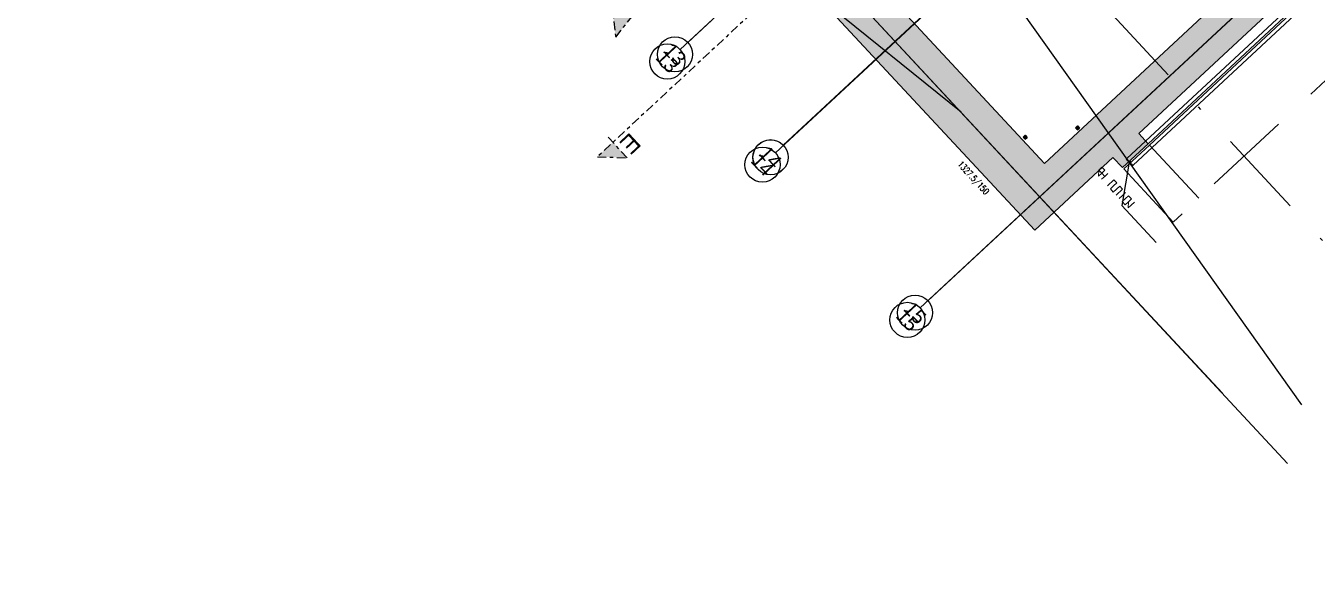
# Model space of a CAD drawing. Header units: inches. Extents: x 400392 to 401495, y 4543971 to 4544133.
# Drawn here: x 400469.48 to 400506.27, y 4543971.04 to 4543987.08 of the extents above; entities that cross this region are included whole.
import ezdxf
from ezdxf.enums import TextEntityAlignment as Align

# ---------------------------------------------------------------- set-up
doc = ezdxf.new("R2010")
doc.units = ezdxf.units.IN
doc.header["$MEASUREMENT"] = 0
for name, pattern in [('AKS', [3, 2.5, -0.25, 0, -0.25]), ('CENTER', [2, 1.25, -0.25, 0.25, -0.25]), ('DASHDOT2', [0.5, 0.25, -0.125, 0, -0.125]), ('HIDDEN', [0.375, 0.25, -0.125]), ('UUC-ST-KAL-I05-101-U-000$0$ACAD_ISO05W100', [33, 24, -3, 0, -3, 0, -3])]:
    doc.linetypes.add(name, pattern=pattern)
doc.layers.add('A-DETL-GENF', color=92, linetype='Continuous', lineweight=9)
for name, color, linetype in [('aks prota', 2, 'AKS'), ('caks prota', 4, 'Continuous'), ('kesit tarama prota', 252, 'Continuous'), ('kiriş prota', 6, 'Continuous'), ('kolon tarama prota', 252, 'Continuous'), ('lperde prota', 4, 'Continuous'), ('not çizgisi prota', 4, 'Continuous'), ('perde prota', 1, 'Continuous'), ('PRT-AL-TUNEL_EKSENI', 14, 'DASHDOT2'), ('skesit prota', 7, 'Continuous'), ('st-s_level (kot)', 6, 'Continuous'), ('st_s_ölçü', 4, 'Continuous'), ('taks prota', 7, 'Continuous'), ('tkesit prota', 7, 'Continuous'), ('UUC-ST-KAL-I05-101-U-000$0$st_s_su tutucu', 2, 'Continuous')]:
    doc.layers.add(name, color=color, linetype=linetype)
doc.styles.add('Arial', font='Arial.ttf')
doc.styles.add('OLCU', font='romanstw.shx')
doc.styles.add('TAKS', font='Arial Unicode.ttf')
doc.styles.add('tkolon', font='romanstw.shx')
doc.dimstyles.new('1-50', dxfattribs={"dimtxt": 10, "dimasz": 4, "dimexe": 4, "dimexo": 8, "dimgap": 4, "dimtad": 1, "dimdec": 1, "dimrnd": 0.05, "dimzin": 9, "dimdsep": 46, "dimtxsty": 'OLCU', "dimblk1": 'OBLIQUE', "dimblk2": 'OBLIQUE', "dimsah": 1, "dimcen": 2, "dimdle": 4, "dimclrd": 4, "dimclre": 4, "dimclrt": 3, "dimadec": 1, "dimazin": 0, "dimtfac": 1, "dimtdec": 1, "dimtix": 1, "dimtmove": 2, "dimatfit": 3, "dimldrblk": 'OBLIQUE', "dimfxl": 1, "dimtvp": 1, "dimtolj": 1, "dimtzin": 1, "dimarcsym": 0})

# ---------------------------------------------------------------- blocks, each defined once
blk = doc.blocks.new('+24.06 mekanik')
at = {"layer": 'kolon tarama prota', "color": 253}
for p, q in [((118854.2153030196, 188101.5362210548), (118789.4939434696, 188054.5134008714)), ((118789.4939434696, 188054.5134008714), (118854.2153030196, 188101.5362210548)), ((118789.4939434696, 188054.5134008714), (118836.516763653, 187989.7920413214)), ((118836.516763653, 187989.7920413214), (118789.4939434696, 188054.5134008714)), ((118789.4939434696, 188054.5134008714), (118789.4939434696, 188054.5134008714)), ((118816.8565382761, 188031.1311104624), (118812.495907862, 188027.9629270177)), ((118812.495907862, 188027.9629270177), (118816.8565382761, 188031.1311104624)), ((118812.495907862, 188027.9629270177), (118812.495907862, 188027.9629270177)), ((118816.8565382761, 188031.1311104624), (118816.8565382761, 188031.1311104624)), ((118818.3737603849, 188019.8727570739), (118822.734390799, 188023.0409405187)), ((118822.734390799, 188023.0409405187), (118818.3737603849, 188019.8727570739)), ((118819.5746592221, 188072.6564041395), (118822.7428426669, 188068.2957737254)), ((118822.7428426669, 188068.2957737254), (118819.5746592221, 188072.6564041395)), ((118819.5746592221, 188072.6564041395), (118819.5746592221, 188072.6564041395)), ((118826.7605603448, 188038.3268036936), (118822.335161016, 188035.1115628779)), ((118822.335161016, 188035.1115628779), (118826.7605603448, 188038.3268036936)), ((118822.335161016, 188035.1115628779), (118822.335161016, 188035.1115628779)), ((118822.734390799, 188023.0409405187), (118822.734390799, 188023.0409405187)), ((118822.7428426669, 188068.2957737254), (118822.7428426669, 188068.2957737254)), ((118826.7232950823, 188062.8171509855), (118829.938535898, 188058.3917516567)), ((118829.938535898, 188058.3917516567), (118826.7232950823, 188062.8171509855)), ((118826.7232950823, 188062.8171509855), (118826.7232950823, 188062.8171509855)), ((118826.7605603448, 188038.3268036936), (118826.7605603448, 188038.3268036936)), ((118830.8330126106, 188074.1736262483), (118827.6648291659, 188078.5342566624)), ((118827.6648291659, 188078.5342566624), (118830.8330126106, 188074.1736262483)), ((118827.6648291659, 188078.5342566624), (118827.6648291659, 188078.5342566624)), ((118828.2130135389, 188027.0213929341), (118832.6384128677, 188030.2366337499)), ((118832.6384128677, 188030.2366337499), (118828.2130135389, 188027.0213929341)), ((118828.2130135389, 188027.0213929341), (118828.2130135389, 188027.0213929341)), ((118829.938535898, 188058.3917516567), (118829.938535898, 188058.3917516567)), ((118830.8330126106, 188074.1736262483), (118830.8330126106, 188074.1736262483)), ((118837.3747975643, 188046.038498436), (118832.427389392, 188042.4439959954)), ((118832.427389392, 188042.4439959954), (118837.3747975643, 188046.038498436)), ((118832.427389392, 188042.4439959954), (118832.427389392, 188042.4439959954)), ((118832.6384128677, 188030.2366337499), (118832.6384128677, 188030.2366337499)), ((118834.0557281998, 188052.7249226095), (118837.6502306404, 188047.7775144372)), ((118837.6502306404, 188047.7775144372), (118834.0557281998, 188052.7249226095)), ((118834.0557281998, 188052.7249226095), (118834.0557281998, 188052.7249226095)), ((118838.0287058418, 188064.2696041797), (118834.813465026, 188068.6950035084)), ((118834.813465026, 188068.6950035084), (118838.0287058418, 188064.2696041797)), ((118834.813465026, 188068.6950035084), (118834.813465026, 188068.6950035084)), ((118836.516763653, 187989.7920413214), (118901.238123203, 188036.8148615048)), ((118901.238123203, 188036.8148615048), (118836.516763653, 187989.7920413214)), ((118837.3747975643, 188046.038498436), (118837.3747975643, 188046.038498436)), ((118837.6502306404, 188047.7775144372), (118837.6502306404, 188047.7775144372)), ((118838.0287058418, 188064.2696041797), (118838.0287058418, 188064.2696041797)), ((118838.3052419149, 188034.3538260516), (118843.2526500872, 188037.9483284922)), ((118843.2526500872, 188037.9483284922), (118838.3052419149, 188034.3538260516)), ((118838.3052419149, 188034.3538260516), (118838.3052419149, 188034.3538260516)), ((118845.7404005841, 188053.6553669601), (118842.1458981435, 188058.6027751325)), ((118842.1458981435, 188058.6027751325), (118845.7404005841, 188053.6553669601)), ((118842.1458981435, 188058.6027751325), (118842.1458981435, 188058.6027751325)), ((118843.2526500872, 188037.9483284922), (118843.2526500872, 188037.9483284922)), ((118844.9916660885, 188037.6728954161), (118848.5861685291, 188032.7254872438)), ((118848.5861685291, 188032.7254872438), (118844.9916660885, 188037.6728954161)), ((118844.9916660885, 188037.6728954161), (118844.9916660885, 188037.6728954161)), ((118845.7404005841, 188053.6553669601), (118845.7404005841, 188053.6553669601)), ((118852.4268247577, 188056.9744363246), (118847.4794165854, 188053.379933884)), ((118847.4794165854, 188053.379933884), (118852.4268247577, 188056.9744363246)), ((118847.4794165854, 188053.379933884), (118847.4794165854, 188053.379933884)), ((118848.5861685291, 188032.7254872438), (118848.5861685291, 188032.7254872438)), ((118852.4268247577, 188056.9744363246), (118852.4268247577, 188056.9744363246)), ((118852.7033608308, 188027.0586581966), (118855.9186016466, 188022.6332588678)), ((118855.9186016466, 188022.6332588678), (118852.7033608308, 188027.0586581966)), ((118852.7033608308, 188027.0586581966), (118852.7033608308, 188027.0586581966)), ((118856.6763384728, 188038.6033397667), (118853.0818360322, 188043.550747939)), ((118853.0818360322, 188043.550747939), (118856.6763384728, 188038.6033397667)), ((118853.0818360322, 188043.550747939), (118853.0818360322, 188043.550747939)), ((118853.3572691083, 188045.2897639403), (118858.3046772806, 188048.8842663809)), ((118858.3046772806, 188048.8842663809), (118853.3572691083, 188045.2897639403)), ((118853.3572691083, 188045.2897639403), (118853.3572691083, 188045.2897639403)), ((118901.238123203, 188036.8148615048), (118854.2153030196, 188101.5362210548)), ((118854.2153030196, 188101.5362210548), (118901.238123203, 188036.8148615048)), ((118854.2153030196, 188101.5362210548), (118854.2153030196, 188101.5362210548)), ((118855.9186016466, 188022.6332588678), (118855.9186016466, 188022.6332588678)), ((118856.6763384728, 188038.6033397667), (118856.6763384728, 188038.6033397667)), ((118862.5190531337, 188064.3068694421), (118858.0936538049, 188061.0916286264)), ((118858.0936538049, 188061.0916286264), (118862.5190531337, 188064.3068694421)), ((118858.0936538049, 188061.0916286264), (118858.0936538049, 188061.0916286264)), ((118858.3046772806, 188048.8842663809), (118858.3046772806, 188048.8842663809)), ((118864.0087715903, 188028.5111113907), (118860.7935307746, 188032.9365107195)), ((118860.7935307746, 188032.9365107195), (118864.0087715903, 188028.5111113907)), ((118860.7935307746, 188032.9365107195), (118860.7935307746, 188032.9365107195)), ((118862.5190531337, 188064.3068694421), (118862.5190531337, 188064.3068694421)), ((118863.9715063278, 188053.0014586826), (118868.3969056566, 188056.2166994984)), ((118868.3969056566, 188056.2166994984), (118863.9715063278, 188053.0014586826)), ((118863.9715063278, 188053.0014586826), (118863.9715063278, 188053.0014586826)), ((118864.0087715903, 188028.5111113907), (118864.0087715903, 188028.5111113907)), ((118871.1574074505, 188018.6718582368), (118867.9892240057, 188023.0324886509)), ((118867.9892240057, 188023.0324886509), (118871.1574074505, 188018.6718582368)), ((118867.9892240057, 188023.0324886509), (118867.9892240057, 188023.0324886509)), ((118872.3583062876, 188071.4555053023), (118867.9976758736, 188068.2873218576)), ((118867.9976758736, 188068.2873218576), (118872.3583062876, 188071.4555053023)), ((118867.9976758736, 188068.2873218576), (118867.9976758736, 188068.2873218576)), ((118868.3969056566, 188056.2166994984), (118868.3969056566, 188056.2166994984)), ((118872.3583062876, 188071.4555053023), (118872.3583062876, 188071.4555053023)), ((118873.8755283965, 188060.1971519138), (118878.2361588106, 188063.3653353586)), ((118878.2361588106, 188063.3653353586), (118873.8755283965, 188060.1971519138)), ((118873.8755283965, 188060.1971519138), (118873.8755283965, 188060.1971519138)), ((118878.2361588106, 188063.3653353586), (118878.2361588106, 188063.3653353586)), ((118901.238123203, 188036.8148615048), (118901.238123203, 188036.8148615048)), ((118818.3737603849, 188019.8727570739), (118818.3737603849, 188019.8727570739)), ((118836.516763653, 187989.7920413214), (118836.516763653, 187989.7920413214)), ((118859.899054062, 188017.1546361279), (118863.0672375067, 188012.7940057139)), ((118863.0672375067, 188012.7940057139), (118859.899054062, 188017.1546361279)), ((118859.899054062, 188017.1546361279), (118859.899054062, 188017.1546361279)), ((118863.0672375067, 188012.7940057139), (118863.0672375067, 188012.7940057139)), ((118871.1574074505, 188018.6718582368), (118871.1574074505, 188018.6718582368)), ((118937.6474703448, 186586.5573110574), (118872.9261107948, 186539.534490874)), ((118872.9261107948, 186539.534490874), (118937.6474703448, 186586.5573110574)), ((118903.0068265474, 186557.6774941421), (118906.1750099921, 186553.316863728)), ((118906.1750099921, 186553.316863728), (118903.0068265474, 186557.6774941421)), ((118903.0068265474, 186557.6774941421), (118903.0068265474, 186557.6774941421)), ((118906.1750099921, 186553.316863728), (118906.1750099921, 186553.316863728)), ((118914.2651799358, 186559.1947162509), (118911.0969964911, 186563.555346665)), ((118911.0969964911, 186563.555346665), (118914.2651799358, 186559.1947162509)), ((118911.0969964911, 186563.555346665), (118911.0969964911, 186563.555346665)), ((118914.2651799358, 186559.1947162509), (118914.2651799358, 186559.1947162509)), ((118921.460873167, 186549.2906941822), (118918.2456323513, 186553.716093511)), ((118918.2456323513, 186553.716093511), (118921.460873167, 186549.2906941822)), ((118918.2456323513, 186553.716093511), (118918.2456323513, 186553.716093511)), ((118921.460873167, 186549.2906941822), (118921.460873167, 186549.2906941822)), ((118984.6702905282, 186521.8359515074), (118937.6474703448, 186586.5573110574)), ((118937.6474703448, 186586.5573110574), (118984.6702905282, 186521.8359515074)), ((118937.6474703448, 186586.5573110574), (118937.6474703448, 186586.5573110574)), ((118945.9512204589, 186549.3279594447), (118941.5258211301, 186546.112718629)), ((118941.5258211301, 186546.112718629), (118945.9512204589, 186549.3279594447)), ((118945.9512204589, 186549.3279594447), (118945.9512204589, 186549.3279594447)), ((118955.7904736129, 186556.4765953049), (118951.4298431988, 186553.3084118601)), ((118951.4298431988, 186553.3084118601), (118955.7904736129, 186556.4765953049)), ((118951.4298431988, 186553.3084118601), (118951.4298431988, 186553.3084118601)), ((118955.7904736129, 186556.4765953049), (118955.7904736129, 186556.4765953049)), ((118957.3076957217, 186545.2182419164), (118961.6683261358, 186548.3864253612)), ((118961.6683261358, 186548.3864253612), (118957.3076957217, 186545.2182419164)), ((118961.6683261358, 186548.3864253612), (118961.6683261358, 186548.3864253612)), ((118872.9261107948, 186539.534490874), (118919.9489309782, 186474.813131324)), ((118919.9489309782, 186474.813131324), (118872.9261107948, 186539.534490874)), ((118872.9261107948, 186539.534490874), (118872.9261107948, 186539.534490874)), ((118900.2887056013, 186516.152200465), (118895.9280751873, 186512.9840170203)), ((118895.9280751873, 186512.9840170203), (118900.2887056013, 186516.152200465)), ((118895.9280751873, 186512.9840170203), (118895.9280751873, 186512.9840170203)), ((118900.2887056013, 186516.152200465), (118900.2887056013, 186516.152200465)), ((118901.8059277102, 186504.8938470765), (118906.1665581243, 186508.0620305213)), ((118906.1665581243, 186508.0620305213), (118901.8059277102, 186504.8938470765)), ((118901.8059277102, 186504.8938470765), (118901.8059277102, 186504.8938470765)), ((118910.19272767, 186523.3478936962), (118905.7673283412, 186520.1326528804)), ((118905.7673283412, 186520.1326528804), (118910.19272767, 186523.3478936962)), ((118905.7673283412, 186520.1326528804), (118905.7673283412, 186520.1326528804)), ((118906.1665581243, 186508.0620305213), (118906.1665581243, 186508.0620305213)), ((118910.1554624075, 186547.8382409881), (118913.3707032233, 186543.4128416593)), ((118913.3707032233, 186543.4128416593), (118910.1554624075, 186547.8382409881)), ((118910.1554624075, 186547.8382409881), (118910.1554624075, 186547.8382409881)), ((118910.19272767, 186523.3478936962), (118910.19272767, 186523.3478936962)), ((118911.6451808641, 186512.0424829367), (118916.0705801929, 186515.2577237525)), ((118916.0705801929, 186515.2577237525), (118911.6451808641, 186512.0424829367)), ((118911.6451808641, 186512.0424829367), (118911.6451808641, 186512.0424829367)), ((118913.3707032233, 186543.4128416593), (118913.3707032233, 186543.4128416593)), ((118920.8069648895, 186531.0595884385), (118915.8595567172, 186527.4650859979)), ((118915.8595567172, 186527.4650859979), (118920.8069648895, 186531.0595884385)), ((118915.8595567172, 186527.4650859979), (118915.8595567172, 186527.4650859979)), ((118916.0705801929, 186515.2577237525), (118916.0705801929, 186515.2577237525)), ((118917.487895525, 186537.7460126121), (118921.0823979656, 186532.7986044398)), ((118921.0823979656, 186532.7986044398), (118917.487895525, 186537.7460126121)), ((118917.487895525, 186537.7460126121), (118917.487895525, 186537.7460126121)), ((118919.9489309782, 186474.813131324), (118984.6702905282, 186521.8359515074)), ((118984.6702905282, 186521.8359515074), (118919.9489309782, 186474.813131324)), ((118919.9489309782, 186474.813131324), (118919.9489309782, 186474.813131324)), ((118920.8069648895, 186531.0595884385), (118920.8069648895, 186531.0595884385)), ((118921.0823979656, 186532.7986044398), (118921.0823979656, 186532.7986044398)), ((118921.7374092401, 186519.3749160542), (118926.6848174125, 186522.9694184948)), ((118926.6848174125, 186522.9694184948), (118921.7374092401, 186519.3749160542)), ((118921.7374092401, 186519.3749160542), (118921.7374092401, 186519.3749160542)), ((118929.1725679094, 186538.6764569627), (118925.5780654688, 186543.623865135)), ((118925.5780654688, 186543.623865135), (118929.1725679094, 186538.6764569627)), ((118925.5780654688, 186543.623865135), (118925.5780654688, 186543.623865135)), ((118926.6848174125, 186522.9694184948), (118926.6848174125, 186522.9694184948)), ((118928.4238334137, 186522.6939854187), (118932.0183358543, 186517.7465772464)), ((118932.0183358543, 186517.7465772464), (118928.4238334137, 186522.6939854187)), ((118928.4238334137, 186522.6939854187), (118928.4238334137, 186522.6939854187)), ((118929.1725679094, 186538.6764569627), (118929.1725679094, 186538.6764569627)), ((118935.8589920829, 186541.9955263272), (118930.9115839106, 186538.4010238866)), ((118930.9115839106, 186538.4010238866), (118935.8589920829, 186541.9955263272)), ((118930.9115839106, 186538.4010238866), (118930.9115839106, 186538.4010238866)), ((118932.0183358543, 186517.7465772464), (118932.0183358543, 186517.7465772464)), ((118935.8589920829, 186541.9955263272), (118935.8589920829, 186541.9955263272)), ((118936.135528156, 186512.0797481992), (118939.3507689718, 186507.6543488704)), ((118939.3507689718, 186507.6543488704), (118936.135528156, 186512.0797481992)), ((118936.135528156, 186512.0797481992), (118936.135528156, 186512.0797481992)), ((118940.1085057981, 186523.6244297693), (118936.5140033575, 186528.5718379416)), ((118936.5140033575, 186528.5718379416), (118940.1085057981, 186523.6244297693)), ((118936.5140033575, 186528.5718379416), (118936.5140033575, 186528.5718379416)), ((118936.7894364335, 186530.3108539429), (118941.7368446059, 186533.9053563835)), ((118941.7368446059, 186533.9053563835), (118936.7894364335, 186530.3108539429)), ((118936.7894364335, 186530.3108539429), (118936.7894364335, 186530.3108539429)), ((118939.3507689718, 186507.6543488704), (118939.3507689718, 186507.6543488704)), ((118940.1085057981, 186523.6244297693), (118940.1085057981, 186523.6244297693)), ((118941.5258211301, 186546.112718629), (118941.5258211301, 186546.112718629)), ((118941.7368446059, 186533.9053563835), (118941.7368446059, 186533.9053563835)), ((118943.3312213872, 186502.1757261305), (118946.499404832, 186497.8150957164)), ((118946.499404832, 186497.8150957164), (118943.3312213872, 186502.1757261305)), ((118943.3312213872, 186502.1757261305), (118943.3312213872, 186502.1757261305)), ((118947.4409389156, 186513.5322013933), (118944.2256980998, 186517.9576007221)), ((118944.2256980998, 186517.9576007221), (118947.4409389156, 186513.5322013933)), ((118944.2256980998, 186517.9576007221), (118944.2256980998, 186517.9576007221)), ((118946.499404832, 186497.8150957164), (118946.499404832, 186497.8150957164)), ((118947.4036736531, 186538.0225486852), (118951.8290729819, 186541.237789501)), ((118951.8290729819, 186541.237789501), (118947.4036736531, 186538.0225486852)), ((118947.4036736531, 186538.0225486852), (118947.4036736531, 186538.0225486852)), ((118947.4409389156, 186513.5322013933), (118947.4409389156, 186513.5322013933)), ((118954.5895747757, 186503.6929482394), (118951.421391331, 186508.0535786535)), ((118951.421391331, 186508.0535786535), (118954.5895747757, 186503.6929482394)), ((118951.421391331, 186508.0535786535), (118951.421391331, 186508.0535786535)), ((118951.8290729819, 186541.237789501), (118951.8290729819, 186541.237789501)), ((118954.5895747757, 186503.6929482394), (118954.5895747757, 186503.6929482394)), ((118957.3076957217, 186545.2182419164), (118957.3076957217, 186545.2182419164)), ((118984.6702905282, 186521.8359515074), (118984.6702905282, 186521.8359515074))]:
    blk.add_line(p, q, dxfattribs=at)
for centre, radius, start, end in [((118845.3660333363, 188045.6641311881), 40.00000000000002, 126.0000000002074, 306.0000000002074), ((118845.3660333363, 188045.6641311881), 40.00000000000002, 126.0000000002074, 306.0000000002074), ((118845.3660333363, 188045.6641311881), 37.33333333333332, 133.6966689386963, 208.3033310604311), ((118845.3660333363, 188045.6641311881), 37.33333333333334, 133.6966689386963, 208.3033310604311), ((118845.3660333363, 188045.6641311881), 32.9999999999709, 0, 180), ((118845.3660333363, 188045.6641311881), 32.99999999998374, 180, 0), ((118845.3660333363, 188045.6641311881), 32, 134.9892993451354, 207.0107006546842), ((118845.3660333363, 188045.6641311881), 32, 134.9892993451354, 207.0107006546842), ((118845.3660333363, 188045.6641311881), 30.00000000000003, 126.0000000002074, 306.0000000002074), ((118845.3660333363, 188045.6641311881), 30.00000000000003, 126.0000000002074, 306.0000000002074), ((118845.3660333363, 188045.6641311881), 25.33333333333333, 137.3831134825529, 204.6168865173711), ((118845.3660333363, 188045.6641311881), 25.33333333333335, 137.3831134825529, 204.6168865173711), ((118845.3660333363, 188045.6641311881), 25.00000000000002, 126.0000000002074, 306.0000000002074), ((118845.3660333363, 188045.6641311881), 25.00000000000002, 126.0000000002074, 306.0000000002074), ((118845.3660333363, 188045.6641311881), 40.00000000000003, 306.0000000002074, 126.0000000002074), ((118845.3660333363, 188045.6641311881), 40.00000000000003, 306.0000000002074, 126.0000000002074), ((118845.3660333363, 188045.6641311881), 31.99999999999999, 224.9892993451354, 297.0107006546843), ((118845.3660333363, 188045.6641311881), 32.00000000000001, 224.9892993451354, 297.0107006546843), ((118845.3660333363, 188045.6641311881), 20, 140.4775121864018, 201.522487814793), ((118845.3660333363, 188045.6641311881), 19.99999999999999, 140.4775121864018, 201.522487814793), ((118845.3660333363, 188045.6641311881), 37.33333333333334, 43.69666893869635, 118.3033310611652), ((118845.3660333363, 188045.6641311881), 37.33333333333333, 43.69666893869635, 118.3033310611652), ((118845.3660333363, 188045.6641311881), 30.00000000000002, 306.0000000002074, 126.0000000002074), ((118845.3660333363, 188045.6641311881), 30.00000000000002, 306.0000000002074, 126.0000000002074), ((118845.3660333363, 188045.6641311881), 25.33333333333334, 227.3831134831174, 294.6168865173711), ((118845.3660333363, 188045.6641311881), 25.33333333333333, 227.3831134831174, 294.6168865173711), ((118845.3660333363, 188029.1641311881), 16.5, 89.99999999994947, 269.9999999999996), ((118845.3660333363, 188045.6641311881), 25.00000000000002, 306.0000000002074, 126.0000000002074), ((118845.3660333363, 188045.6641311881), 25.00000000000002, 306.0000000002074, 126.0000000002074), ((118845.3660333363, 188045.6641311881), 31.99999999999999, 44.98929934513539, 117.0107006546843), ((118845.3660333363, 188045.6641311881), 32, 44.98929934513539, 117.0107006546843), ((118845.3660333363, 188045.6641311881), 13.33333333333332, 148.0243128374464, 193.9756871628778), ((118845.3660333363, 188045.6641311881), 13.33333333333334, 148.0243128374464, 193.9756871628778), ((118845.3660333363, 188045.6641311881), 19.99999999999999, 230.4775121862893, 291.5224878140173), ((118845.3660333363, 188045.6641311881), 20.00000000000001, 230.4775121862893, 291.5224878140173), ((118845.3660333363, 188045.6641311881), 25.33333333333334, 47.38311348311742, 114.6168865173711), ((118845.3660333363, 188045.6641311881), 25.33333333333333, 47.38311348311742, 114.6168865173711), ((118845.3660333363, 188045.6641311881), 8.000000000000007, 164.6821874530657, 177.3178125466547), ((118845.3660333363, 188045.6641311881), 7.999999999999992, 164.6821874530657, 177.3178125466547), ((118845.3660333363, 188045.6641311881), 19.99999999999999, 50.47751218628925, 111.5224878140174), ((118845.3660333363, 188045.6641311881), 20.00000000000001, 50.47751218628925, 111.5224878140174), ((118845.3660333363, 188045.6641311881), 13.33333333333334, 238.0243128362976, 283.9756871630792), ((118845.3660333363, 188045.6641311881), 13.33333333333333, 238.0243128362976, 283.9756871630792), ((118845.3660333363, 188045.6641311881), 13.33333333333334, 58.02431283629759, 103.9756871630792), ((118845.3660333363, 188045.6641311881), 13.33333333333333, 58.02431283629759, 103.9756871630792), ((118845.3660333363, 188045.6641311881), 7.999999999999993, 254.6821874536496, 267.3178125466156), ((118845.3660333363, 188045.6641311881), 8.000000000000004, 254.6821874536496, 267.3178125466156), ((118845.3660333363, 188062.1641311881), 16.5, 270.0000000000502, 89.99999999994947), ((118845.3660333363, 188045.6641311881), 7.999999999999992, 74.6821874536496, 87.31781254661566), ((118845.3660333363, 188045.6641311881), 8.000000000000007, 74.6821874536496, 87.31781254661566), ((118845.3660333363, 188045.6641311881), 8.000000000000004, 344.6821874530657, 357.3178125466546), ((118845.3660333363, 188045.6641311881), 7.999999999999992, 344.6821874530657, 357.3178125466546), ((118845.3660333363, 188045.6641311881), 13.33333333333332, 328.0243128374464, 13.97568716287785), ((118845.3660333363, 188045.6641311881), 13.33333333333334, 328.0243128374464, 13.97568716287785), ((118845.3660333363, 188045.6641311881), 20.00000000000001, 320.4775121864018, 21.52248781479299), ((118845.3660333363, 188045.6641311881), 19.99999999999999, 320.4775121864018, 21.52248781479299), ((118845.3660333363, 188045.6641311881), 25.33333333333333, 317.3831134825529, 24.61688651737106), ((118845.3660333363, 188045.6641311881), 25.33333333333334, 317.3831134825529, 24.61688651737106), ((118845.3660333363, 188045.6641311881), 32.00000000000001, 314.9892993451354, 27.01070065468425), ((118845.3660333363, 188045.6641311881), 32, 314.9892993451354, 27.01070065468425), ((118845.3660333363, 188045.6641311881), 37.33333333333332, 313.6966689386963, 28.30333106043111), ((118845.3660333363, 188045.6641311881), 37.33333333333334, 313.6966689386963, 28.30333106043111), ((118845.3660333363, 188045.6641311881), 37.33333333333334, 223.6966689386963, 298.3033310611652), ((118845.3660333363, 188045.6641311881), 37.33333333333332, 223.6966689386963, 298.3033310611652), ((118928.7982006615, 186530.6852211907), 40.00000000000002, 126.0000000002074, 306.0000000002074), ((118928.7982006615, 186530.6852211907), 40.00000000000002, 126.0000000002074, 306.0000000002074), ((118928.7982006615, 186530.6852211907), 37.33333333333332, 133.6966689386963, 208.3033310604311), ((118928.7982006615, 186530.6852211907), 37.33333333333334, 133.6966689386963, 208.3033310604311), ((118928.7982006615, 186530.6852211907), 33.00000000003513, 0, 180), ((118928.7982006615, 186530.6852211907), 32, 134.9892993451354, 207.0107006546842), ((118928.7982006615, 186530.6852211907), 32, 134.9892993451354, 207.0107006546842), ((118928.7982006615, 186530.6852211907), 30.00000000000003, 126.0000000002074, 306.0000000002074), ((118928.7982006615, 186530.6852211907), 30.00000000000003, 126.0000000002074, 306.0000000002074), ((118928.7982006615, 186530.6852211907), 25.00000000000002, 126.0000000002074, 306.0000000002074), ((118928.7982006615, 186530.6852211907), 25.00000000000002, 126.0000000002074, 306.0000000002074), ((118928.7982006615, 186530.6852211907), 40.00000000000003, 306.0000000002074, 126.0000000002074), ((118928.7982006615, 186530.6852211907), 40.00000000000003, 306.0000000002074, 126.0000000002074), ((118928.7982006615, 186530.6852211907), 37.33333333333334, 43.69666893869635, 118.3033310611652), ((118928.7982006615, 186530.6852211907), 37.33333333333333, 43.69666893869635, 118.3033310611652), ((118928.7982006615, 186530.6852211907), 30.00000000000002, 306.0000000002074, 126.0000000002074), ((118928.7982006615, 186530.6852211907), 30.00000000000002, 306.0000000002074, 126.0000000002074), ((118928.7982006615, 186530.6852211907), 25.00000000000002, 306.0000000002074, 126.0000000002074), ((118928.7982006615, 186530.6852211907), 25.00000000000002, 306.0000000002074, 126.0000000002074), ((118928.7982006615, 186530.6852211907), 31.99999999999999, 44.98929934513539, 117.0107006546843), ((118928.7982006615, 186530.6852211907), 32, 44.98929934513539, 117.0107006546843), ((118928.7982006615, 186530.6852211907), 25.33333333333334, 47.38311348311742, 114.6168865173711), ((118928.7982006615, 186530.6852211907), 25.33333333333333, 47.38311348311742, 114.6168865173711), ((118928.7982006615, 186530.6852211907), 19.99999999999999, 50.47751218628925, 111.5224878140174), ((118928.7982006615, 186530.6852211907), 20.00000000000001, 50.47751218628925, 111.5224878140174), ((118928.7982006615, 186547.1852211907), 16.50000000002183, 270.0000000000754, 90.00000000002527), ((118928.7982006615, 186530.6852211907), 37.33333333333332, 313.6966689386963, 28.30333106043111), ((118928.7982006615, 186530.6852211907), 37.33333333333334, 313.6966689386963, 28.30333106043111), ((118928.7982006615, 186530.6852211907), 32.99999999996972, 180, 0), ((118928.7982006615, 186530.6852211907), 37.33333333333334, 223.6966689386963, 298.3033310611652), ((118928.7982006615, 186530.6852211907), 37.33333333333332, 223.6966689386963, 298.3033310611652), ((118928.7982006615, 186530.6852211907), 25.33333333333333, 137.3831134825529, 204.6168865173711), ((118928.7982006615, 186530.6852211907), 25.33333333333335, 137.3831134825529, 204.6168865173711), ((118928.7982006615, 186530.6852211907), 31.99999999999999, 224.9892993451354, 297.0107006546843), ((118928.7982006615, 186530.6852211907), 32.00000000000001, 224.9892993451354, 297.0107006546843), ((118928.7982006615, 186530.6852211907), 20, 140.4775121864018, 201.522487814793), ((118928.7982006615, 186530.6852211907), 19.99999999999999, 140.4775121864018, 201.522487814793), ((118928.7982006615, 186530.6852211907), 25.33333333333334, 227.3831134831174, 294.6168865173711), ((118928.7982006615, 186530.6852211907), 25.33333333333333, 227.3831134831174, 294.6168865173711), ((118928.7982006615, 186514.1852211907), 16.49999999998545, 89.99999999994947, 269.9999999999996), ((118928.7982006615, 186530.6852211907), 13.33333333333332, 148.0243128374464, 193.9756871628778), ((118928.7982006615, 186530.6852211907), 13.33333333333334, 148.0243128374464, 193.9756871628778), ((118928.7982006615, 186530.6852211907), 19.99999999999999, 230.4775121862893, 291.5224878140173), ((118928.7982006615, 186530.6852211907), 20.00000000000001, 230.4775121862893, 291.5224878140173), ((118928.7982006615, 186530.6852211907), 8.000000000000007, 164.6821874530657, 177.3178125466547), ((118928.7982006615, 186530.6852211907), 7.999999999999992, 164.6821874530657, 177.3178125466547), ((118928.7982006615, 186530.6852211907), 13.33333333333334, 238.0243128362976, 283.9756871630792), ((118928.7982006615, 186530.6852211907), 13.33333333333333, 238.0243128362976, 283.9756871630792), ((118928.7982006615, 186530.6852211907), 13.33333333333334, 58.02431283629759, 103.9756871630792), ((118928.7982006615, 186530.6852211907), 13.33333333333333, 58.02431283629759, 103.9756871630792), ((118928.7982006615, 186530.6852211907), 7.999999999999993, 254.6821874536496, 267.3178125466156), ((118928.7982006615, 186530.6852211907), 8.000000000000004, 254.6821874536496, 267.3178125466156), ((118928.7982006615, 186530.6852211907), 7.999999999999992, 74.6821874536496, 87.31781254661566), ((118928.7982006615, 186530.6852211907), 8.000000000000007, 74.6821874536496, 87.31781254661566), ((118928.7982006615, 186530.6852211907), 8.000000000000004, 344.6821874530657, 357.3178125466546), ((118928.7982006615, 186530.6852211907), 7.999999999999992, 344.6821874530657, 357.3178125466546), ((118928.7982006615, 186530.6852211907), 13.33333333333332, 328.0243128374464, 13.97568716287785), ((118928.7982006615, 186530.6852211907), 13.33333333333334, 328.0243128374464, 13.97568716287785), ((118928.7982006615, 186530.6852211907), 20.00000000000001, 320.4775121864018, 21.52248781479299), ((118928.7982006615, 186530.6852211907), 19.99999999999999, 320.4775121864018, 21.52248781479299), ((118928.7982006615, 186530.6852211907), 25.33333333333333, 317.3831134825529, 24.61688651737106), ((118928.7982006615, 186530.6852211907), 25.33333333333334, 317.3831134825529, 24.61688651737106), ((118928.7982006615, 186530.6852211907), 32.00000000000001, 314.9892993451354, 27.01070065468425), ((118928.7982006615, 186530.6852211907), 32, 314.9892993451354, 27.01070065468425)]:
    blk.add_arc(centre, radius, start, end, dxfattribs=at)
blk = doc.blocks.new('_Oblique')
at = {"layer": 'st_s_ölçü', "lineweight": -2}
blk.add_line((-0.5, -0.5), (0.5, 0.5), dxfattribs=at)
blk = doc.blocks.new('A$C1a5ef8c2')
at = {"layer": 'kesit tarama prota'}
h = blk.add_hatch(color=256, dxfattribs=at)
h.dxf.hatch_style = 1
h.paths.add_polyline_path([(95.21727158303838, 12.80585212260485), (94.69397895771544, 12.1378964157775), (94.62164741649758, 12.73352058138698)])
h = blk.add_hatch(color=256, dxfattribs=at)
h.dxf.hatch_style = 1
h.paths.add_polyline_path([(95.0222310613608, 8.704779653809965), (94.17425985389855, 8.735517765395343), (94.61361451388802, 9.14413431379944)])
at = {"layer": 'kolon tarama prota'}
h = blk.add_hatch(color=256, dxfattribs=at)
h.dxf.hatch_style = 1
h.paths.add_polyline_path([(127.0630797010381, 25.64422660227865), (108.617443051422, 45.47743324004114), (108.9103461585473, 45.74984427168965), (108.2293185798917, 46.48210203833878), (107.9364154727664, 46.20969100669026), (103.033016905305, 51.48194692656398), (103.3259200124303, 51.75435795821249), (102.6448924332508, 52.48661572486162), (102.3519893261255, 52.21420469321311), (93.21844469977077, 62.03481871355325), (93.52608912007418, 59.50147781893611), (125.1474599565263, 25.50139455404133), (106.914241566963, 8.543807839974761), (98.84508629981428, 17.21996398735791), (97.52702231978765, 15.99411434400827), (98.20804989850149, 15.26185657735914), (98.42772722849622, 15.46616485249251), (106.6330880114692, 6.643557151779532), (108.8621538786683, 8.716673203743994), (109.1345649103168, 8.423770097084343), (109.866822676966, 9.104797677136958), (109.5957737017889, 9.39623626600951), (113.8794816372683, 13.38024760317057), (114.1505306138424, 13.08880901243538), (114.8827883805498, 13.76983659062535), (114.610377347446, 14.06273969914764)])
at = {"layer": 'aks prota', "ltscale": 10}
for p, q in [((113.8360783813405, 0), (0.8405137895606458, 121.4956373823807)), ((113.8360783797107, 2.793967723846436e-09), (0.8405137920635752, 121.495637383312)), ((113.8360783794196, 1.862645149230957e-09), (0.8405137920053676, 121.495637383312)), ((111.9793601698475, 1.99638953525573), (0.840513791074045, 121.495637383312)), ((113.8360783815151, 9.313225746154785e-10), (0.8405137899680994, 121.495637383312)), ((96.52659617230529, 11.78823388461024), (122.0628386469325, 35.53787101618946)), ((96.52659617189784, 11.78823388461024), (122.062838646234, 35.53787101618946)), ((96.52659617358586, 11.78823388274759), (122.062838647631, 35.53787101525813)), ((96.74547977501061, 11.99176416359842), (122.0628386483295, 35.53787101432681)), ((96.7454797733808, 11.99176416452974), (122.0628386466997, 35.53787101712078)), ((99.24208558397368, 8.847461538389325), (124.7783280572039, 32.59709866903722)), ((99.24208558269311, 8.84746153652668), (124.7783280570293, 32.59709866903722)), ((99.242085584905, 8.847461535595357), (124.7783280589501, 32.5970986681059)), ((99.4695900894003, 9.062733097933233), (124.7869489627192, 32.60883994959295)), ((99.47144695970928, 9.060736543498933), (124.7888058330282, 32.60684339608997)), ((103.3709233533591, 4.429043316282332), (128.9071658279863, 28.17868044786155)), ((103.3709233530099, 4.429043315351009), (128.907165827346, 28.17868044693023)), ((103.3709233548725, 4.429043312557042), (128.9071658293251, 28.17868044506758)), ((103.589806956239, 4.632573592476547), (128.9071658295579, 28.17868044599891)), ((103.5898069544928, 4.632573595270514), (128.9071658278117, 28.17868044786155))]:
    blk.add_line(p, q, dxfattribs=at)
at = {"layer": 'caks prota', "ltscale": 0.05}
for centre, radius in [((96.38071369717363, 11.64978505112231), 0.4999999999999725), ((96.38071369926911, 11.64978504925966), 0.5000000000091905), ((96.16183009656379, 11.44625477213413), 0.4999999999968255), ((96.16183009615634, 11.44625477027148), 0.5), ((96.16183009784436, 11.44625476840883), 0.500000000012214), ((99.10482327512, 8.72075477708131), 0.4999999999999725), ((99.10531807638472, 8.720222754403949), 0.5000000000091905), ((98.87595670064911, 8.50694774929434), 0.4999999999968255), ((98.87595669936854, 8.506947748363018), 0.5), ((98.87595670158044, 8.50694774556905), 0.500000000012214), ((103.2241904274561, 4.291509597562253), 0.5000000000091905), ((103.2241904266411, 4.291509600356221), 0.4999999999999725), ((103.0053068255074, 4.087979321368039), 0.4999999999968255), ((103.0053068251582, 4.087979320436716), 0.5), ((103.0053068260895, 4.087979317642748), 0.500000000012214)]:
    blk.add_circle(centre, radius, dxfattribs=at)
at = {"layer": 'kiriş prota'}
blk.add_lwpolyline([(109.866822676966, 9.104797677136958), (114.1505306138424, 13.08880901243538)], dxfattribs=at)
at = {"layer": 'kolon tarama prota'}
for points in [[(114.1859440476401, 13.05073160771281), (109.9008740557474, 9.06818478833884)], [(109.1686162890401, 8.387157209217548), (109.9008740557474, 9.06818478833884)], [(111.3104641663958, 7.552558493800461), (109.9008740557474, 9.06818478833884)], [(110.5782063997467, 6.871530913747847), (109.1686162890401, 8.387157209217548)]]:
    blk.add_lwpolyline(points, dxfattribs=at)
at = {"layer": 'kolon tarama prota', "linetype": 'HIDDEN', "ltscale": 10}
blk.add_lwpolyline([(116.3264298685244, 12.21759740915149), (110.5782063997467, 6.871530913747847)], dxfattribs=at)
at = {"layer": 'perde prota'}
blk.add_lwpolyline([(127.0630797010381, 25.64422660227865), (114.610377347446, 14.06273969914764), (114.8827883805498, 13.76983659062535), (114.1505306138424, 13.08880901243538), (113.8794816372683, 13.38024760317057), (109.5957737017889, 9.39623626600951), (109.866822676966, 9.104797677136958), (109.1345649103168, 8.423770097084343), (108.8621538786683, 8.716673203743994), (106.6330880114692, 6.643557151779532), (98.42772722849622, 15.46616485249251), (98.20804989850149, 15.26185657735914), (97.52702231978765, 15.99411434400827), (98.84508629981428, 17.21996398735791), (106.914241566963, 8.543807839974761), (125.1474599565263, 25.50139455404133), (93.52608912007418, 59.50147781893611), (93.21844469977077, 62.03481871355325), (102.3519893261255, 52.21420469321311)], dxfattribs=at)
at = {"layer": 'PRT-AL-TUNEL_EKSENI', "ltscale": 10}
blk.add_line((4.538415511138737, 124.934826657176), (117.533980102744, 3.439189274795353), dxfattribs=at)
at = {"layer": 'skesit prota', "linetype": 'CENTER', "ltscale": 0.2}
for p, q in [((94.69397895771544, 12.1378964157775), (95.21727158303838, 12.80585212260485)), ((95.0222310613608, 8.704779653809965), (94.4093062406173, 9.363811642862856)), ((94.17425985389855, 8.735517765395343), (95.0222310613608, 8.704779653809965))]:
    blk.add_line(p, q, dxfattribs=at)
for points in [[(80.38463008543476, 129.9702258221805), (94.69397895771544, 12.1378964157775)], [(122.332797817071, 34.92402925342321), (94.17425985389855, 8.735517765395343)]]:
    blk.add_lwpolyline(points, dxfattribs=at)
at = {"layer": 'st_s_ölçü', "color": 6, "lineweight": 0}
for points in [[(108.6324243445415, 8.349962548352778), (108.5481406270992, 8.440586494281888), (108.4575166802388, 8.356302776373923), (108.5418003976811, 8.26567882951349), (108.4511764522176, 8.181395112536848), (108.4575166802388, 8.356302776373923)], [(108.6324243445415, 8.349962548352778), (108.5418003976811, 8.26567882951349), (108.6260841151234, 8.17505488358438), (108.5354601696599, 8.09077116753906), (108.6260841151234, 8.17505488358438), (108.7167080619838, 8.259338601492345)], [(108.8852754964028, 8.078090709634125), (108.7040276040789, 7.909523274749517)], [(108.9695592138451, 7.987466762773693), (108.8789352669846, 7.90318304579705), (108.7883113215212, 7.818899328820407), (108.8725950389635, 7.728275381959975), (108.9632189844269, 7.812559098936617), (109.0538429312874, 7.896842817775905)], [(108.8852754964028, 8.078090709634125), (108.9695592138451, 7.987466762773693)], [(109.1381266487297, 7.806218870915473), (108.9568787559401, 7.637651436962187)], [(109.0538429312874, 7.896842817775905), (109.1381266487297, 7.806218870915473)], [(109.3909778005909, 7.53434703219682), (109.3066940831486, 7.624970979057252), (109.2160701362882, 7.540687260217965), (109.1254461908247, 7.456403544172645), (109.209729908267, 7.365779598243535), (109.3003538537305, 7.450063314288855)], [(109.3909778005909, 7.53434703219682), (109.3003538537305, 7.450063314288855), (109.2940136257093, 7.275155651383102), (109.3846375711728, 7.359439368359745), (109.4752615180332, 7.443723087199032)]]:
    blk.add_lwpolyline(points, dxfattribs=at)
blk.add_lwpolyline([(109.2224103657063, 7.715594924986362), (109.1317864188459, 7.631311207078397), (109.0411624733824, 7.547027490101755), (109.1317864188459, 7.631311207078397), (109.2224103657063, 7.715594924986362)], close=True, dxfattribs=at)
at = {"layer": 'UUC-ST-KAL-I05-101-U-000$0$st_s_su tutucu', "linetype": 'UUC-ST-KAL-I05-101-U-000$0$ACAD_ISO05W100'}
for points in [[(109.2578001765069, 8.681263375096023), (114.6170483127935, 13.66556801367551)], [(114.7941154864966, 13.47518099751323), (109.4348673440982, 8.490876353345811)]]:
    blk.add_lwpolyline(points, dxfattribs=at)
at = {"layer": 'UUC-ST-KAL-I05-101-U-000$0$st_s_su tutucu', "linetype": 'UUC-ST-KAL-I05-101-U-000$0$ACAD_ISO05W100', "ltscale": 0.05}
blk.add_lwpolyline([(109.3369847384747, 8.603331384249032, -0.5773502691895264), (109.3399109065067, 8.604002854786813), (109.3637546536047, 8.578365466557443, -0.5773502691896774), (109.3628730794881, 8.57549559418112), (109.3397904799785, 8.570198799483478, 0.5773502691898074), (109.3389089077245, 8.5673289289698), (109.3701243193354, 8.533765341155231), (109.3658393404912, 8.529780150391161), (109.3686440859456, 8.52676442079246), (109.3729290624615, 8.530749612487853), (109.3952059883159, 8.506796908564866), (109.3909210094716, 8.50281171593815), (109.3937257539947, 8.499795985408127), (109.3980107305106, 8.50378117710352), (109.412096517859, 8.488635790534317), (109.4084795576055, 8.473436032421887), (109.4120209009852, 8.469628292135894), (109.4348673440982, 8.490876353345811), (109.4313260011841, 8.494684093631804), (109.4159042576794, 8.492177133448422), (109.4018184717279, 8.507322520948946), (109.4061034496408, 8.511307712644339), (109.4032987051178, 8.51432344224304), (109.3990137276705, 8.510338250547647), (109.3767368027475, 8.534290955401957), (109.3810217806604, 8.538276148028672), (109.378217036603, 8.541291878558695), (109.3739320591558, 8.53730668593198), (109.3481689027976, 8.565007871948183, -0.5773502691899163), (109.349050474586, 8.567877743393183), (109.3711576864589, 8.57295071426779, 0.5773502691894145), (109.3720392587129, 8.575820584781468), (109.3379725350533, 8.612449974752963, 0.5773502691898413), (109.3350463665556, 8.611778502352536), (109.3283860844094, 8.590096610598266, -0.5773502691890604), (109.3254599154461, 8.58942513819784), (109.2996967586223, 8.617126326076686), (109.3039817360695, 8.621111517772079), (109.3011769920122, 8.62412724737078), (109.2968920154963, 8.62014205660671), (109.2746150887106, 8.644094759598374), (109.2789000666235, 8.648079952225089), (109.2760953230318, 8.65109568182379), (109.2718103465158, 8.64711049105972), (109.2577245600987, 8.662255878560245), (109.2613415198866, 8.67745563481003), (109.2578001765069, 8.681263375096023), (109.2349537347909, 8.660015315748751), (109.2384950772393, 8.656207573600113), (109.2539168193471, 8.658714533783495), (109.2680026076268, 8.643569148145616), (109.2637176278513, 8.639583955518901), (109.26652237284, 8.6365682259202), (109.2708073498216, 8.64055341668427), (109.293084274279, 8.61660071182996), (109.288799297763, 8.61261552106589), (109.2916040418204, 8.609599790535867), (109.2958890192676, 8.613584983162582), (109.3271044294816, 8.580021397210658, 0.5773502691892096), (109.3300305979792, 8.580692868679762)], format="xyb", close=True, dxfattribs=at)
at = {"layer": 'A-DETL-GENF', "xscale": 0.001000000000024428, "yscale": 0.001000000000024428, "zscale": 0.001000000000024428, "rotation": 276.923993958082}
blk.add_blockref('+24.06 mekanik', (-93.14853458531434, 104.8627004241571), dxfattribs=at)
at = {"layer": 'lperde prota', "style": 'tkolon', "width": 0.8}
blk.add_text('1327.5/150', height=0.180000000004397, rotation=312.5635096644662, dxfattribs=at).set_placement((104.4873843129026, 8.571938038803637), align=Align.MIDDLE_LEFT)
at = {"layer": 'st-s_level (kot)', "color": 6, "style": 'OLCU', "width": 0.8}
for tag, p, rotation in [('D=60', (41.41703286580741, 99.58001939486712), 312.9239939495117), ('D=60', (34.91377208690392, 96.88071346003562), 312.9239939495117), ('D=60', (41.72404787596315, 89.55813579354435), 312.9239939495117), ('D=60', (74.07240101491334, 82.3654021685943), 276.923994085215), ('D=90', (58.45173784665531, 80.89350863266736), 312.9239939495117), ('D=60', (82.06995531456778, 73.76825603935868), 276.923994085215), ('D=60', (66.16953595646191, 72.69707751180977), 312.9239939495117), ('D=60', (59.52860149176558, 70.14633769541979), 312.9239939495117), ('D=60', (74.28302203526255, 63.91414567641914), 312.9239939495117), ('D=60', (67.52317142457468, 61.55037755891681), 312.9239939495117), ('D=60', (81.90516735991696, 55.7777361664921), 312.9239939495117), ('D=60', (75.51774133963045, 52.95441743545234), 312.9239939495117), ('D=60', (83.51231125422055, 44.35845731198788), 312.9239939495117), ('D=60', (93.86754728655796, 42.95339011400938), 312.9239939495117), ('D=60', (102.2343588467338, 34.1871841000393), 312.9239939495117), ('D=60', (95.21837176603731, 31.80971260089427), 312.9239939495117), ('D=60', (99.28763992898166, 27.66433198004961), 312.9239939495117), ('+22.51', (112.2286650243332, 23.93479506019503), 312.9239939495117), ('+20.81', (108.5519845855888, 21.49965451750904), 312.9239939495117), ('D=80', (97.11668090563035, 17.52580411545932), 312.9239939495117)]:
    blk.add_attdef(tag, p, '', height=0.2000000000048856, rotation=rotation, dxfattribs=at)
at = {"layer": 'taks prota', "style": 'TAKS'}
for s, height, p in [('13', 0.4000000000073525, (96.38071369926911, 11.64978504925966)), ('13', 0.399999999999978, (96.38071369717363, 11.64978505112231)), ('13', 0.3999999999974604, (96.16183009656379, 11.44625477213413)), ('13', 0.4, (96.16183009615634, 11.44625477027148)), ('13', 0.4000000000097712, (96.16183009784436, 11.44625476840883)), ('14', 0.399999999999978, (99.10482327512, 8.72075477708131)), ('14', 0.4000000000073525, (99.10531807638472, 8.720222754403949)), ('14', 0.3999999999974604, (98.87595670064911, 8.50694774929434)), ('14', 0.4, (98.87595669936854, 8.506947748363018)), ('14', 0.4000000000097712, (98.87595670158044, 8.50694774556905)), ('15', 0.4000000000073525, (103.2241904274561, 4.291509597562253)), ('15', 0.399999999999978, (103.2241904266411, 4.291509600356221)), ('15', 0.3999999999974604, (103.0053068255074, 4.087979321368039)), ('15', 0.4, (103.0053068251582, 4.087979320436716)), ('15', 0.4000000000097712, (103.0053068260895, 4.087979317642748))]:
    blk.add_text(s, height=height, rotation=312.9239939495117, dxfattribs=at).set_placement(p, align=Align.MIDDLE_CENTER)
at = {"layer": 'tkesit prota', "style": 'Arial'}
blk.add_text('E', height=0.500000000012214, rotation=222.9239939592801, dxfattribs=at).set_placement((95.11326190212276, 9.44673678278923))
at = {"layer": 'not çizgisi prota'}
blk.add_leader([(109.3271243905183, 8.580223415978253), (109.1178190896753, 7.34168600384146), (110.097397568461, 6.288418895564973)], dimstyle='1-50', override={"dimasz": 12, "dimgap": 4, "dimtad": 0}, dxfattribs=at)

msp = doc.modelspace()

# ---------------------------------------------------------------- hatches: boundary and pattern name
at = {"layer": 'kesit tarama prota'}
h = msp.add_hatch(color=256, dxfattribs=at)
h.dxf.hatch_style = 1
h.paths.add_polyline_path([(400486.8095690382, 4543987.425986152), (400486.2862764129, 4543986.758030445), (400486.2139448717, 4543987.353654611)])
h = msp.add_hatch(color=256, dxfattribs=at)
h.dxf.hatch_style = 1
h.paths.add_polyline_path([(400486.6145285165, 4543983.324913683), (400485.7665573091, 4543983.355651795), (400486.2059119691, 4543983.764268343)])
at = {"layer": 'kolon tarama prota'}
h = msp.add_hatch(color=256, dxfattribs=at)
h.dxf.hatch_style = 1
h.paths.add_polyline_path([(400518.6553771562, 4544000.264360632), (400500.2097405066, 4544020.09756727), (400500.5026436137, 4544020.369978301), (400499.8216160351, 4544021.102236068), (400499.5287129279, 4544020.829825036), (400494.6253143605, 4544026.102080956), (400494.9182174676, 4544026.374491988), (400494.2371898884, 4544027.106749754), (400493.9442867813, 4544026.834338723), (400484.810742155, 4544036.654952743), (400485.1183865753, 4544034.121611848), (400516.7397574117, 4544000.121528584), (400498.5065390221, 4543983.16394187), (400490.437383755, 4543991.840098017), (400489.119319775, 4543990.614248374), (400489.8003473537, 4543989.881990607), (400490.0200246837, 4543990.086298882), (400498.2253854666, 4543981.263691181), (400500.4544513338, 4543983.336807233), (400500.7268623655, 4543983.043904127), (400501.4591201321, 4543983.724931707), (400501.188071157, 4543984.016370296), (400505.4717790924, 4543988.000381633), (400505.742828069, 4543987.708943042), (400506.4750858357, 4543988.38997062), (400506.2026748026, 4543988.682873729)])

# ---------------------------------------------------------------- linework, layer by layer
at = {"layer": 'aks prota', "ltscale": 10}
for p, q in [((400505.4283758365, 4543974.62013403), (400392.4328112447, 4544096.115771412)), ((400505.4283758349, 4543974.620134032), (400392.4328112472, 4544096.115771413)), ((400505.4283758346, 4543974.620134031), (400392.4328112472, 4544096.115771413)), ((400503.571657625, 4543976.616523565), (400392.4328112463, 4544096.115771413)), ((400505.4283758367, 4543974.62013403), (400392.4328112451, 4544096.115771413)), ((400488.1188936275, 4543986.408367914), (400513.6551361021, 4544010.158005046)), ((400488.1188936271, 4543986.408367914), (400513.6551361014, 4544010.158005046)), ((400488.1188936288, 4543986.408367912), (400513.6551361028, 4544010.158005045)), ((400488.3377772302, 4543986.611898193), (400513.6551361035, 4544010.158005044)), ((400488.3377772286, 4543986.611898194), (400513.6551361019, 4544010.158005047)), ((400490.8343830392, 4543983.467595568), (400516.3706255124, 4544007.217232699)), ((400490.8343830379, 4543983.467595566), (400516.3706255122, 4544007.217232699)), ((400490.8343830401, 4543983.467595565), (400516.3706255141, 4544007.217232698)), ((400491.0618875446, 4543983.682867127), (400516.3792464179, 4544007.228973979)), ((400491.0637444149, 4543983.680870573), (400516.3811032882, 4544007.226977426)), ((400494.9632208085, 4543979.049177346), (400520.4994632832, 4544002.798814477)), ((400494.9632208082, 4543979.049177345), (400520.4994632825, 4544002.798814476)), ((400494.9632208101, 4543979.049177342), (400520.4994632845, 4544002.798814475)), ((400495.1821044114, 4543979.252707622), (400520.4994632847, 4544002.798814476)), ((400495.1821044097, 4543979.252707625), (400520.499463283, 4544002.798814477))]:
    msp.add_line(p, q, dxfattribs=at)
at = {"layer": 'caks prota', "ltscale": 0.05}
for centre, radius in [((400487.9730111544, 4543986.269919079), 0.5000000000091905), ((400487.9730111524, 4543986.269919081), 0.4999999999999725), ((400487.7541275517, 4543986.066388802), 0.4999999999968255), ((400487.7541275513, 4543986.0663888), 0.5), ((400487.754127553, 4543986.066388798), 0.500000000012214), ((400490.6971207303, 4543983.340888807), 0.4999999999999725), ((400490.6976155316, 4543983.340356784), 0.5000000000091905), ((400490.4682541558, 4543983.127081779), 0.4999999999968255), ((400490.4682541545, 4543983.127081778), 0.5), ((400490.4682541568, 4543983.127081775), 0.500000000012214), ((400494.8164878826, 4543978.911643627), 0.5000000000091905), ((400494.8164878818, 4543978.91164363), 0.4999999999999725), ((400494.5976042807, 4543978.708113351), 0.4999999999968255), ((400494.5976042803, 4543978.70811335), 0.5), ((400494.5976042813, 4543978.708113347), 0.500000000012214)]:
    msp.add_circle(centre, radius, dxfattribs=at)
at = {"layer": 'kiriş prota'}
msp.add_lwpolyline([(400501.4591201321, 4543983.724931707), (400505.742828069, 4543987.708943042)], dxfattribs=at)
at = {"layer": 'kolon tarama prota'}
for points in [[(400505.7782415028, 4543987.670865637), (400501.4931715109, 4543983.688318818)], [(400500.7609137442, 4543983.007291239), (400501.4931715109, 4543983.688318818)], [(400502.9027616216, 4543982.172692523), (400501.4931715109, 4543983.688318818)], [(400502.1705038549, 4543981.491664943), (400500.7609137442, 4543983.007291239)]]:
    msp.add_lwpolyline(points, dxfattribs=at)
at = {"layer": 'kolon tarama prota', "linetype": 'HIDDEN', "ltscale": 10}
msp.add_lwpolyline([(400507.9187273237, 4543986.837731439), (400502.1705038549, 4543981.491664943)], dxfattribs=at)
at = {"layer": 'perde prota'}
msp.add_lwpolyline([(400518.6553771562, 4544000.264360632), (400506.2026748026, 4543988.682873729), (400506.4750858357, 4543988.38997062), (400505.742828069, 4543987.708943042), (400505.4717790924, 4543988.000381633), (400501.188071157, 4543984.016370296), (400501.4591201321, 4543983.724931707), (400500.7268623655, 4543983.043904127), (400500.4544513338, 4543983.336807233), (400498.2253854666, 4543981.263691181), (400490.0200246837, 4543990.086298882), (400489.8003473537, 4543989.881990607), (400489.119319775, 4543990.614248374), (400490.437383755, 4543991.840098017), (400498.5065390221, 4543983.16394187), (400516.7397574117, 4544000.121528584), (400485.1183865753, 4544034.121611848), (400484.810742155, 4544036.654952743), (400493.9442867813, 4544026.834338723)], dxfattribs=at)
at = {"layer": 'PRT-AL-TUNEL_EKSENI', "ltscale": 10}
msp.add_line((400396.1307129663, 4544099.554960687), (400509.1262775579, 4543978.059323304), dxfattribs=at)
at = {"layer": 'skesit prota', "linetype": 'CENTER', "ltscale": 0.2}
for p, q in [((400486.2862764129, 4543986.758030445), (400486.8095690382, 4543987.425986152)), ((400486.6145285165, 4543983.324913683), (400486.0016036958, 4543983.983945672)), ((400485.7665573091, 4543983.355651795), (400486.6145285165, 4543983.324913683))]:
    msp.add_line(p, q, dxfattribs=at)
for points in [[(400471.9769275406, 4544104.590359852), (400486.2862764129, 4543986.758030445)], [(400513.9250952723, 4544009.544163283), (400485.7665573091, 4543983.355651795)]]:
    msp.add_lwpolyline(points, dxfattribs=at)
at = {"layer": 'st_s_ölçü', "color": 6, "lineweight": 0}
for points in [[(400500.2247217997, 4543982.970096578), (400500.1404380823, 4543983.060720524), (400500.0498141354, 4543982.976436806), (400500.1340978529, 4543982.885812859), (400500.0434739074, 4543982.801529142), (400500.0498141354, 4543982.976436806)], [(400500.2247217997, 4543982.970096578), (400500.1340978529, 4543982.885812859), (400500.2183815703, 4543982.795188913), (400500.1277576248, 4543982.710905197), (400500.2183815703, 4543982.795188913), (400500.3090055172, 4543982.879472631)], [(400500.4775729516, 4543982.698224739), (400500.2963250593, 4543982.529657304)], [(400500.4775729516, 4543982.698224739), (400500.561856669, 4543982.607600792)], [(400500.561856669, 4543982.607600792), (400500.4712327222, 4543982.523317075), (400500.3806087767, 4543982.439033358), (400500.4648924941, 4543982.348409411), (400500.5555164396, 4543982.432693128), (400500.6461403865, 4543982.516976847)], [(400500.7304241039, 4543982.4263529), (400500.5491762111, 4543982.257785466)], [(400500.6461403865, 4543982.516976847), (400500.7304241039, 4543982.4263529)], [(400500.9832752558, 4543982.154481062), (400500.8989915383, 4543982.245105009), (400500.8083675915, 4543982.16082129), (400500.717743646, 4543982.076537574), (400500.8020273634, 4543981.985913628), (400500.8926513089, 4543982.070197344)], [(400500.9832752558, 4543982.154481062), (400500.8926513089, 4543982.070197344), (400500.8863110809, 4543981.895289681), (400500.9769350264, 4543981.979573398), (400501.0675589732, 4543982.063857117)]]:
    msp.add_lwpolyline(points, dxfattribs=at)
msp.add_lwpolyline([(400500.8147078209, 4543982.335728955), (400500.724083874, 4543982.251445237), (400500.6334599286, 4543982.16716152), (400500.724083874, 4543982.251445237), (400500.8147078209, 4543982.335728955)], close=True, dxfattribs=at)
at = {"layer": 'UUC-ST-KAL-I05-101-U-000$0$st_s_su tutucu', "linetype": 'UUC-ST-KAL-I05-101-U-000$0$ACAD_ISO05W100'}
for points in [[(400500.8500976317, 4543983.301397405), (400506.209345768, 4543988.285702043)], [(400506.3864129417, 4543988.095315027), (400501.0271647993, 4543983.111010383)]]:
    msp.add_lwpolyline(points, dxfattribs=at)
at = {"layer": 'UUC-ST-KAL-I05-101-U-000$0$st_s_su tutucu', "linetype": 'UUC-ST-KAL-I05-101-U-000$0$ACAD_ISO05W100', "ltscale": 0.05}
msp.add_lwpolyline([(400500.9292821937, 4543983.223465414, -0.5773502691895264), (400500.9322083617, 4543983.224136884), (400500.9560521088, 4543983.198499496, -0.5773502691896774), (400500.9551705347, 4543983.195629624), (400500.9320879352, 4543983.190332829, 0.5773502691898074), (400500.9312063629, 4543983.187462959), (400500.9624217745, 4543983.153899371), (400500.9581367957, 4543983.14991418), (400500.9609415411, 4543983.14689845), (400500.9652265176, 4543983.150883642), (400500.9875034435, 4543983.126930938), (400500.9832184647, 4543983.122945745), (400500.9860232092, 4543983.119930015), (400500.9903081857, 4543983.123915207), (400501.004393973, 4543983.10876982), (400501.0007770128, 4543983.093570062), (400501.0043183562, 4543983.089762322), (400501.0271647993, 4543983.111010383), (400501.0236234564, 4543983.114818123), (400501.0082017129, 4543983.112311163), (400500.9941159269, 4543983.12745655), (400500.9984009048, 4543983.131441742), (400500.9955961603, 4543983.134457472), (400500.9913111829, 4543983.13047228), (400500.9690342579, 4543983.154424985), (400500.9733192358, 4543983.158410178), (400500.9705144918, 4543983.161425908), (400500.9662295143, 4543983.157440715), (400500.940466358, 4543983.185141901, -0.5773502691899163), (400500.9413479298, 4543983.188011773), (400500.9634551416, 4543983.193084744, 0.5773502691894145), (400500.9643367139, 4543983.195954614), (400500.9302699902, 4543983.232584004, 0.5773502691898413), (400500.9273438217, 4543983.231912532), (400500.9206835396, 4543983.21023064, -0.5773502691890604), (400500.9177573706, 4543983.209559168), (400500.8919942138, 4543983.237260356), (400500.8962791912, 4543983.241245547), (400500.8934744472, 4543983.244261277), (400500.8891894707, 4543983.240276086), (400500.8669125439, 4543983.264228789), (400500.8711975218, 4543983.268213982), (400500.8683927782, 4543983.271229711), (400500.8641078017, 4543983.267244521), (400500.8500220153, 4543983.282389908), (400500.8536389751, 4543983.297589664), (400500.8500976317, 4543983.301397405), (400500.82725119, 4543983.280149345), (400500.8307925324, 4543983.276341603), (400500.8462142745, 4543983.278848563), (400500.8603000628, 4543983.263703178), (400500.856015083, 4543983.259717985), (400500.858819828, 4543983.256702255), (400500.863104805, 4543983.260687446), (400500.8853817295, 4543983.236734741), (400500.8810967529, 4543983.232749551), (400500.883901497, 4543983.22973382), (400500.8881864744, 4543983.233719013), (400500.9194018847, 4543983.200155427, 0.5773502691892096), (400500.9223280532, 4543983.200826898)], format="xyb", close=True, dxfattribs=at)

# ---------------------------------------------------------------- block references
msp.add_blockref('A$C1a5ef8c2', (400391.5922974552, 4543974.62013403))
at = {"layer": 'A-DETL-GENF', "xscale": 0.001000000000024428, "yscale": 0.001000000000024428, "zscale": 0.001000000000024428, "rotation": 276.923993958082}
msp.add_blockref('+24.06 mekanik', (400298.4437628699, 4544079.482834454), dxfattribs=at)

# ---------------------------------------------------------------- texts
at = {"layer": 'lperde prota', "style": 'tkolon', "width": 0.8}
msp.add_text('1327.5/150', height=0.180000000004397, rotation=312.5635096644662, dxfattribs=at).set_placement((400496.0796817681, 4543983.192072068), align=Align.MIDDLE_LEFT)
at = {"layer": 'taks prota', "style": 'TAKS'}
for s, height, p in [('13', 0.3999999999974604, (400487.7541275517, 4543986.066388802)), ('13', 0.4, (400487.7541275513, 4543986.0663888)), ('13', 0.4000000000097712, (400487.754127553, 4543986.066388798)), ('13', 0.4000000000073525, (400487.9730111544, 4543986.269919079)), ('13', 0.399999999999978, (400487.9730111524, 4543986.269919081)), ('14', 0.3999999999974604, (400490.4682541558, 4543983.127081779)), ('14', 0.4, (400490.4682541545, 4543983.127081778)), ('14', 0.4000000000097712, (400490.4682541568, 4543983.127081775)), ('14', 0.399999999999978, (400490.6971207303, 4543983.340888807)), ('14', 0.4000000000073525, (400490.6976155316, 4543983.340356784)), ('15', 0.3999999999974604, (400494.5976042807, 4543978.708113351)), ('15', 0.4, (400494.5976042803, 4543978.70811335)), ('15', 0.4000000000097712, (400494.5976042813, 4543978.708113347)), ('15', 0.4000000000073525, (400494.8164878826, 4543978.911643627)), ('15', 0.399999999999978, (400494.8164878818, 4543978.91164363))]:
    msp.add_text(s, height=height, rotation=312.9239939495117, dxfattribs=at).set_placement(p, align=Align.MIDDLE_CENTER)
at = {"layer": 'tkesit prota', "style": 'Arial'}
msp.add_text('E', height=0.500000000012214, rotation=222.9239939592801, dxfattribs=at).set_placement((400486.7055593573, 4543984.066870812))

# ---------------------------------------------------------------- leaders
at = {"layer": 'not çizgisi prota'}
for points in [[(400489.5280810085, 4543989.948178793), (400489.6681901257, 4543988.637950495), (400490.6472219684, 4543987.579151064)], [(400489.5280810085, 4543989.948178793), (400489.6681901257, 4543988.637950495), (400490.6472219684, 4543987.579151064)], [(400500.9194218457, 4543983.200357446), (400500.7101165449, 4543981.961820033), (400501.6896950236, 4543980.908552925)]]:
    msp.add_leader(points, dimstyle='1-50', override={"dimasz": 12, "dimgap": 4, "dimtad": 0}, dxfattribs=at)

doc.saveas('drawing.dxf')
